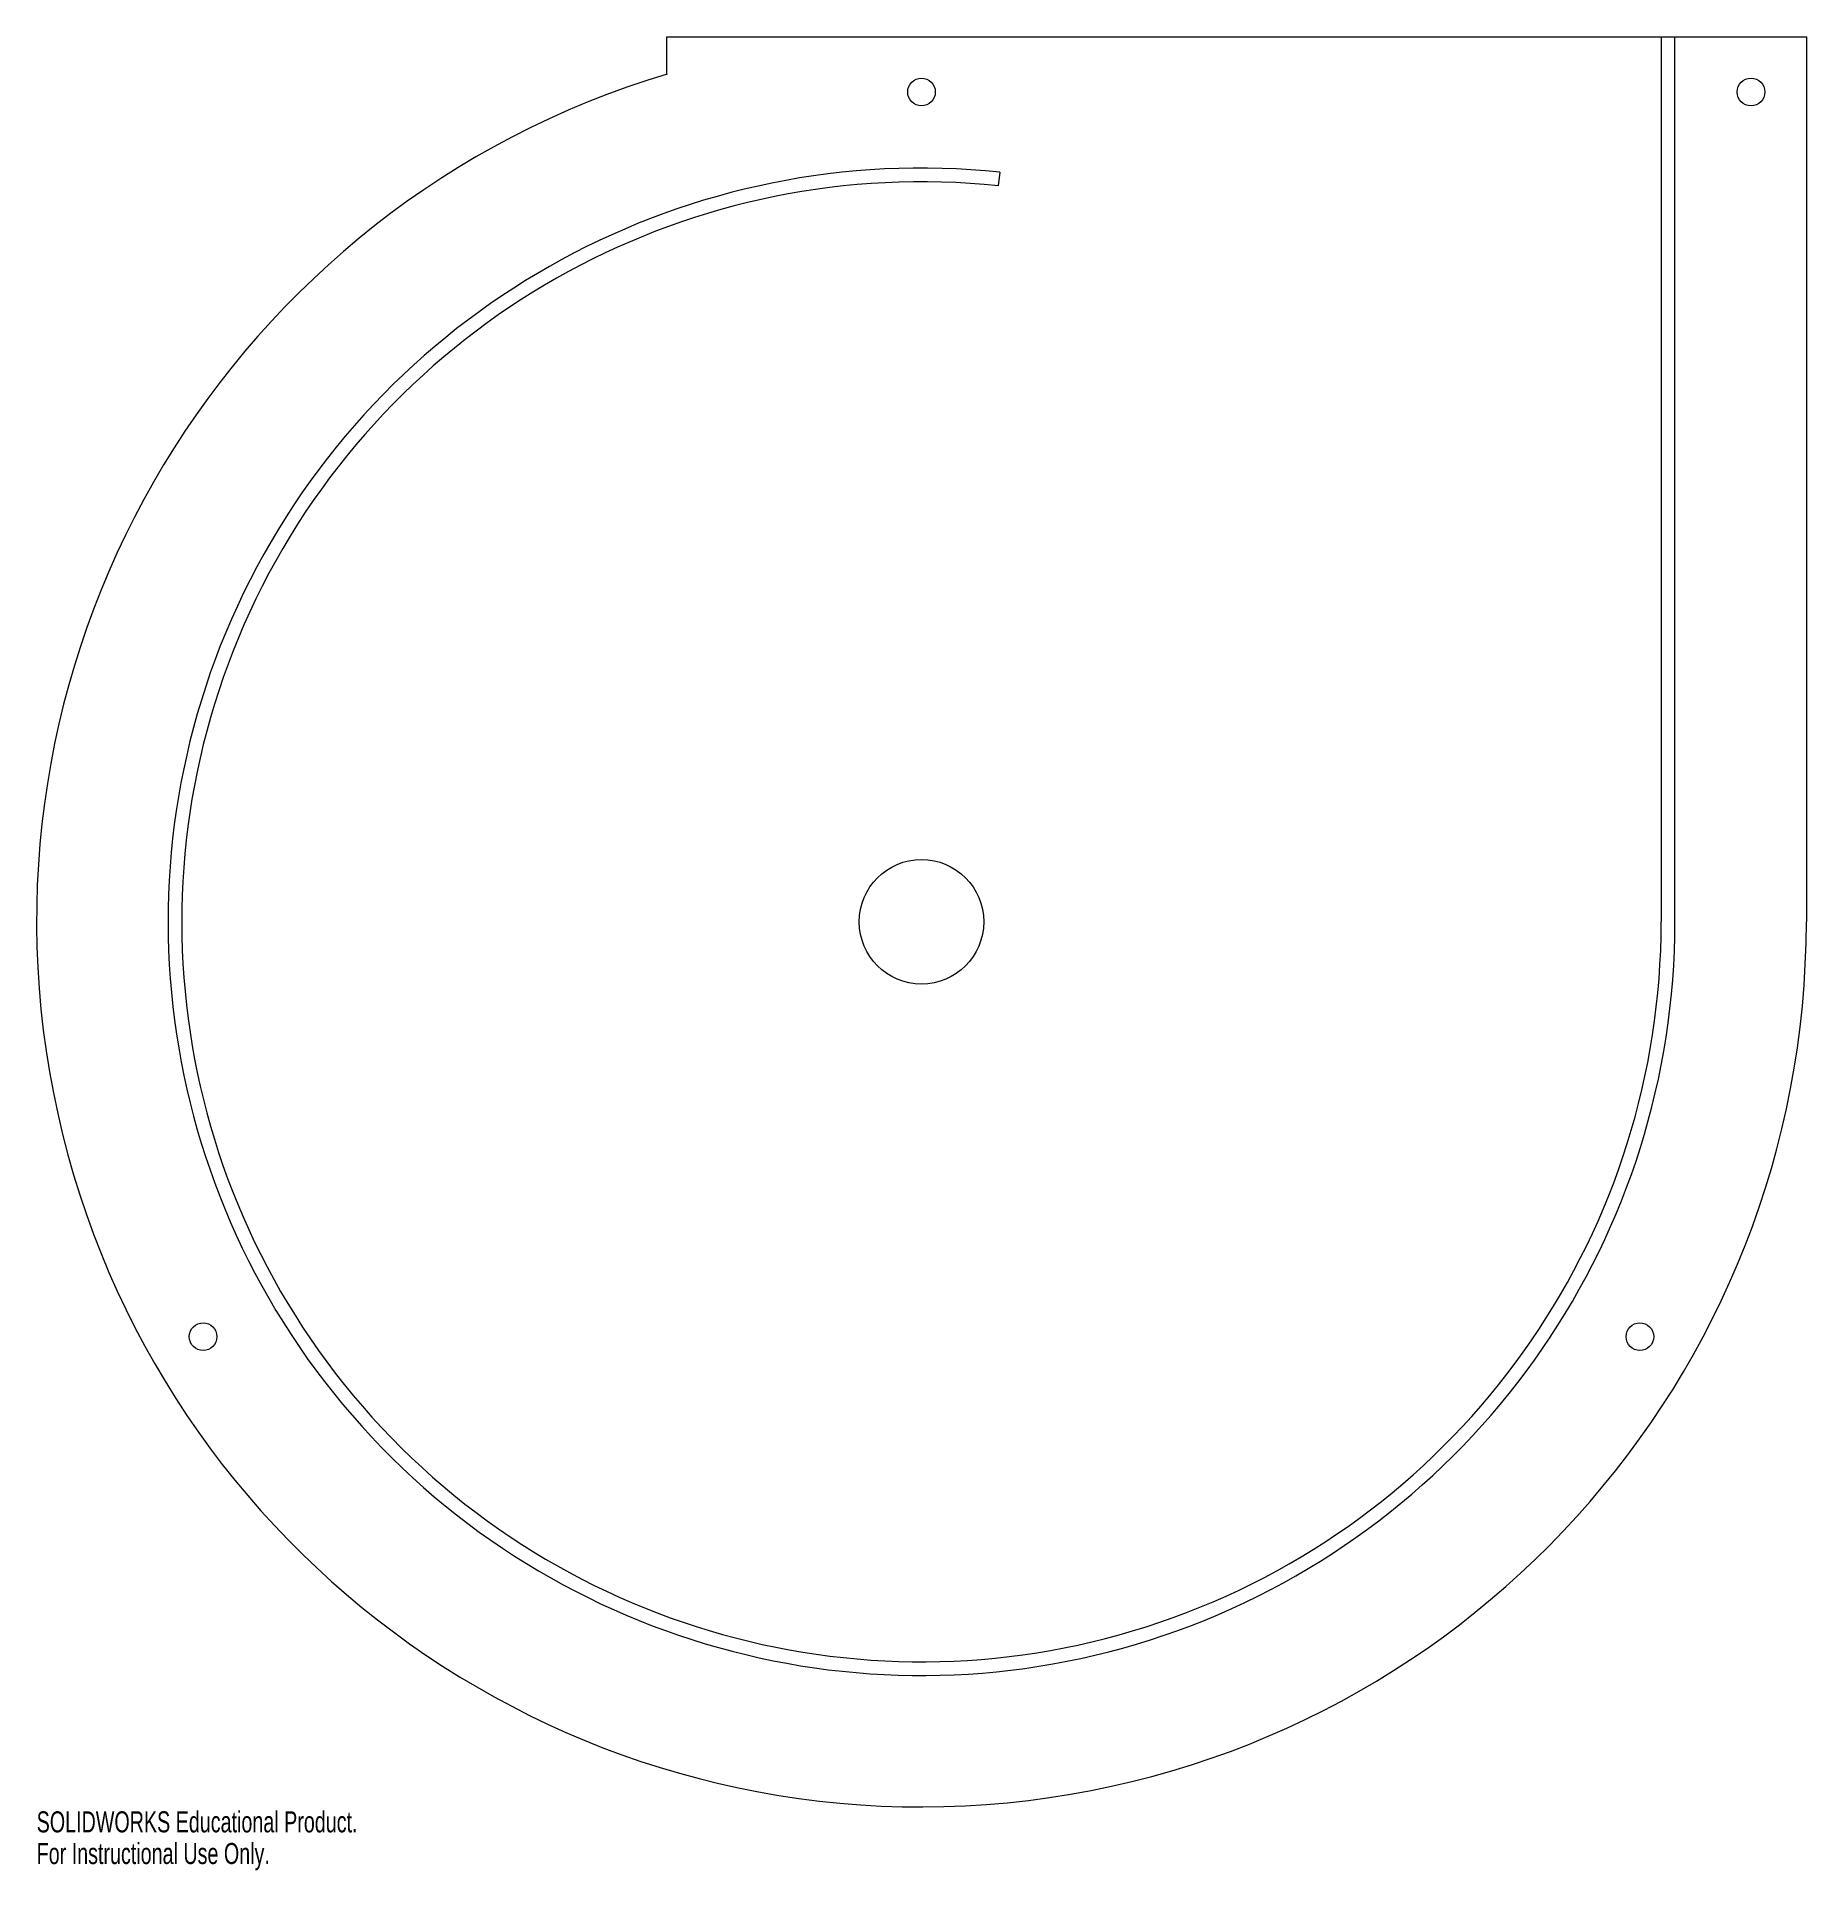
# Model space of a CAD drawing. Header units: inches. Extents: x -8 to 8, y -8.6 to 8.
import ezdxf

# ---------------------------------------------------------------- set-up
doc = ezdxf.new("R2010")
doc.units = ezdxf.units.IN
doc.header["$MEASUREMENT"] = 0
doc.styles.add('SLDTEXTSTYLE0', font='TXT', dxfattribs={"width": 0.7})

msp = doc.modelspace()

# ---------------------------------------------------------------- linework, layer by layer
at = {"color": 7, "linetype": 'Continuous', "lineweight": 15}
for p, q in [((-2.301, 7.662), (-2.301, 8)), ((-2.301, 8), (8, 8)), ((6.688, 8), (6.688, 0)), ((6.812, 0), (6.812, 8)), ((8, 8), (8, 0)), ((0.697, 6.651), (0.71, 6.775))]:
    msp.add_line(p, q, dxfattribs=at)
for centre, radius in [((0, 7.5), 0.125), ((7.5, 7.5), 0.125), ((0, 0), 0.563), ((-6.495, -3.75), 0.125), ((6.495, -3.75), 0.125)]:
    msp.add_circle(centre, radius, dxfattribs=at)
for radius, start in [(8, 106.7121), (6.812, 84.0199), (6.688, 84.0199)]:
    msp.add_arc((0, 0), radius, start, 0, dxfattribs=at)

# ---------------------------------------------------------------- texts
at = {"color": 7, "linetype": 'Continuous', "char_height": 0.1903, "attachment_point": 1, "style": 'SLDTEXTSTYLE0'}
for s, insert in [('SOLIDWORKS Educational Product.', (-8, -8.04)), ('For Instructional Use Only.', (-8, -8.326))]:
    msp.add_mtext(s, dxfattribs=dict(at, insert=insert))

doc.saveas('drawing.dxf')
